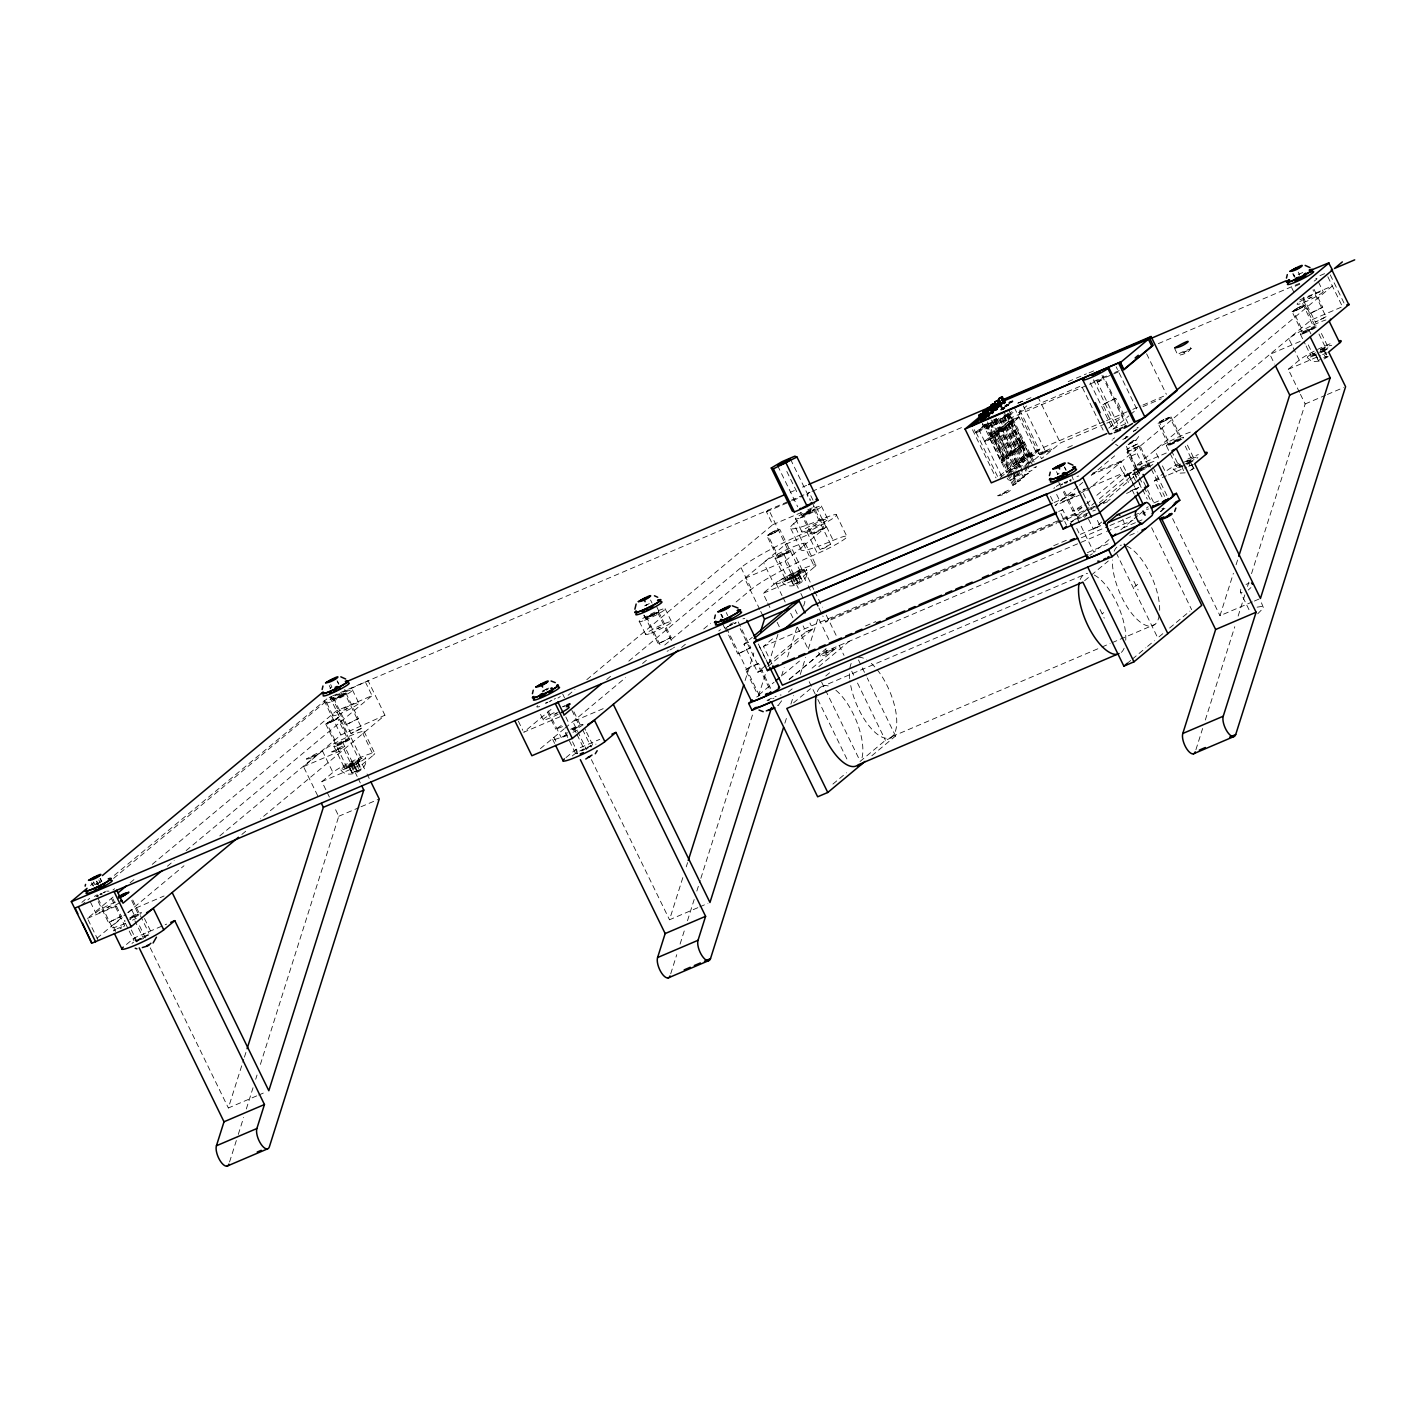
<?xml version="1.0" encoding="UTF-8"?>
<svg xmlns="http://www.w3.org/2000/svg" width="1426" height="1426" viewBox="0 0 1426 1426"><rect width="100%" height="100%" fill="white"/><g stroke="black" fill="none" stroke-linecap="round" stroke-linejoin="round"><path stroke-width="0.75" stroke-dasharray="5 3.75" d="M781.644 700.79L777.598 706.298M256.68 1095.899L228.356 1107.984L243.757 1059.286M244.416 1057.165L246.431 1050.819M229.568 1161.994L237.607 1136.54M238.285 1134.419L243.632 1117.449M246.324 1108.965L253.026 1087.753M255.7 1079.268L257.036 1075.026M260.388 1064.42L338.782 816.26L334.094 806.635M697.831 907.685L669.507 919.77L682.894 877.418M686.245 866.848L687.582 862.605M745.103 680.523L753.801 653.001M670.719 973.78L676.744 954.689M680.095 944.083L684.783 929.235M687.475 920.75L694.159 899.539M696.851 891.054L700.202 880.448M700.861 878.327L753.124 712.893M758.489 695.924L765.869 672.591M768.543 664.106L777.919 634.41M781.537 675.96L784.211 667.493M787.562 656.905L796.92 627.262M803.604 606.086L804.941 601.861L799.273 590.239M784.87 723.196L786.885 716.832M790.895 704.105L793.587 695.621M800.289 674.427L805.637 657.457M808.328 648.973L817.704 619.276M1252.349 601.897L1219.996 615.711L1233.401 573.27M1236.075 564.785L1238.089 558.422M1195.915 749.702L1202.617 728.49M1205.309 720.005L1234.791 626.674M1238.142 616.068L1244.827 594.874M1247.518 586.389L1248.855 582.147M1251.529 573.662L1305.147 403.968L1300.441 394.342M1138.697 436.499L1135.72 440.545L1128.946 444.359M1240.798 589.205L1240.406 592.075L1249.639 611.023M108.964 891.143L106.611 891.161M329.959 721.075L326.768 723.392L337.267 744.942L338.408 744.746L348.033 739.737L337.499 718.027L336.5 719.043M337.267 744.942L347.997 739.559M674.48 647.119L673.446 647.974M984.243 427.604C992.674 421.615 983.53 432.007 982.567 424.146M996.56 418.852L994.724 419.993M1061.158 520.49L828.399 619.793L825.743 622.003L822.82 615.996M1019.34 464.448C1007.487 471.97 1020.428 458.869 1020.998 467.817M1015.882 470.758L1020.41 480.045L1019.394 480.883L1016.809 481.988L1012.282 472.701C1020.57 477.906 1005.865 485.214 1007.006 475.339M1061.425 484.983L1062.459 484.127M1073.297 479.706L1071.176 473.86M1137.645 443.949L1126.897 449.137L1137.609 443.771L1148.126 465.304L1143.581 468.334L1137.395 470.687L1126.897 449.137M1166.486 418.424L1169.89 417.372L1180.389 438.905L1177.199 441.24L1169.659 444.288L1159.463 422.221M1078.573 519.082L1064.259 490.9M1137.395 470.687L1148.126 465.304M1250.923 587.601L1248.213 590.061M90.462 885.51L93.884 882.658M81.888 902.355L85.293 899.503M114.294 875.35L327.534 698.366M81.139 905.457L89.66 898.344M113.545 878.434L328.461 699.346M338.746 697.011L340.333 695.692M346.964 732.394L330.155 697.92L368.122 680.772L384.931 715.228L260.601 818.827M97.948 939.912L87.432 918.38L113.028 897.043M130.087 882.837L135.203 878.576M152.261 864.352L336.465 710.843L372.061 695.656L365.751 682.733M108.002 907.471L109.588 906.17M345.056 709.934L346.625 708.615M167.377 866.224L174.204 860.538M186.146 850.591L372.061 695.656M312.08 756.921L313.649 755.602M96.986 938.237L125.987 914.066M127.698 912.658L183.99 865.742M219.8 835.903L340.903 734.978L384.931 715.228M115.649 931.445L112.797 925.563L122.244 917.684M128.554 912.426L131.709 909.806L164.061 895.991M317.677 795.708L303.506 766.635L322.419 750.878A24.117 2.692 -26 0 1 350.511 735.673A24.117 2.692 -26 0 1 362.864 733.624L373.362 755.156L362.329 764.354L321.884 781.608L329.388 797.009M132.226 917.595L133.812 916.276M341.848 742.91L343.434 741.591M337.516 749.773L339.085 748.454M241.867 834.442L246.983 830.182M126.451 944.475L134.329 937.916L166.682 924.101M321.884 781.608L332.918 772.411A24.117 2.692 -26 0 1 361.028 757.224A24.117 2.692 -26 0 1 373.362 755.156M352.365 764.443L353.933 763.124M355.823 771.555L357.391 770.236M586.835 679.632L772.767 524.697L766.457 511.774L768.828 509.813L788.845 551.88L778.418 556.728L767.919 535.178L771.092 532.861M651.486 615.818L653.055 614.499M551.024 709.488L523.734 732.233L564.179 714.979M568.083 695.264L574.91 689.578M555.338 714.123L556.906 712.804M657.778 628.741L659.365 627.422M606.692 679.542L611.79 675.3M628.795 661.129L741.003 567.619A56.559 6.31 -26 0 1 806.92 531.987A24.117 2.692 -26 0 0 835.03 516.782A24.117 2.692 -26 0 0 822.677 518.85A56.559 6.31 -26 0 1 793.729 523.681L814.513 566.942L803.48 576.14L763.035 593.394L766.796 601.095M793.729 523.681L813.212 507.442L805.12 510.9M807.704 513.146L809.291 511.827M540.383 748.632L564.233 728.775M564.981 728.151L625.551 677.671M642.573 663.482L647.689 659.222M664.712 645.033L785.637 544.269L826.082 527.014L813.943 502.13M814.014 526.069L815.583 524.75M573.377 729.381L574.945 728.062M782.999 554.696L784.567 553.377M681.539 647.475L686.655 643.197M703.731 628.973L710.54 623.287M736.137 601.968L751.502 589.17A56.559 6.31 -26 0 1 817.419 553.52A24.117 2.692 -26 0 0 845.529 538.333A24.117 2.692 -26 0 0 833.176 540.383A56.559 6.31 -26 0 1 804.228 545.213L826.082 527.014M759.773 609.437L744.657 578.421L785.102 561.167L804.014 545.409A24.117 2.692 -26 0 0 791.662 547.459A24.117 2.692 -26 0 0 763.57 562.664L774.068 584.197L763.035 593.394M566.015 757.58L575.48 749.702L599.74 739.345M793.498 576.229L795.084 574.91M985.687 424.075L974.332 433.522L1123.385 369.762M1014.439 407.8L1018.895 416.927L994.867 436.944L984.6 441.329L979.252 430.385L988.86 422.381M796.974 583.341L798.542 582.022M997.54 419.315L989.537 426L979.252 430.385M1013.048 412.381L1009.858 415.037L996.097 420.902L988.289 427.408L1009.929 471.792M1104.811 424.021L1060.409 442.969L1041.497 458.726L1018.895 412.435L1026.791 405.857M984.6 441.329L1008.61 421.312L1018.895 416.927M1001.587 476.141L984.778 441.686L1008.788 421.668L1019.073 417.283L1035.882 451.739L1011.854 471.756L987.505 421.918M989.947 438.887L993.869 436.766L989.947 438.887L1000.446 460.42L1004.385 458.299L1000.446 460.42M993.94 435.554L997.879 433.433L993.94 435.554L1004.457 457.086L1008.378 454.965L1004.457 457.086M997.95 432.221L1001.89 430.082L997.95 432.221L1008.449 453.753L1012.389 451.632L1008.449 453.753M1001.943 428.887L1005.883 426.748L1001.943 428.887L1012.46 450.42L1016.399 448.299L1012.46 450.42M1005.954 425.536L1009.893 423.415L1005.954 425.536L1016.453 447.087L1020.392 444.965L1016.453 447.087M762.714 670.06L757.598 672.234L743.962 644.249L752.304 637.297M1019.073 417.283L995.045 437.301L984.778 441.686M771.983 663.856L763.463 646.406L775.263 636.566M1098.644 381.829L1100.23 380.51M765.958 665.282L757.598 672.234L761.181 670.63M767.616 663.892L806.029 631.878L812.838 628.973L809.915 622.984M767.758 666.548L812.838 628.973L806.029 631.878L803.105 625.889M999.804 475.785L1023.618 455.946L1104.508 421.436M828.399 619.793L825.743 622.003L1056.47 523.556M1006.382 472.149L1025.597 456.124L1035.882 451.739M1000.41 477.514L1027.112 455.25L1039.251 450.081L1019.483 409.565M1039.251 450.081L1031.426 456.587L1045.187 450.723L1022.585 404.414M1045.187 450.723L1032.442 461.347L1009.858 415.037M1045.08 452.399L1046.648 451.079M758.81 694.943L774.068 682.234M782.535 675.175L799.487 661.058M1007.38 474.181L1012.799 485.321L1016.399 483.378L987.095 423.308M1016.809 481.988L1020.41 480.045M1017.184 471.222L1020.802 478.655L1024.403 476.712L1020.784 469.279M997.434 419.173L1024.813 475.321L1028.413 473.361L1001.034 417.23M1003.548 493.663L1005.116 492.362M1012.799 485.321L1016.399 483.378M1020.802 478.655L1024.403 476.712M1024.813 475.321L1028.413 473.361M1035.401 467.532L1036.417 466.694L1033.832 467.799M789.291 679.239L819.79 653.821L1104.49 532.361M789.113 679.56L826.189 648.67M1184.043 352.525L1185.63 351.206M826.403 653.251L827.989 651.932M812.089 668.134L839.201 645.532L844.014 655.407M788.328 692.056L793.409 687.813M818.809 666.637L849.308 641.219M1108.786 428.103L1122.975 416.267L1103.207 375.751M1106.487 376.018L1090.23 382.952L1112.833 429.262L1128.857 415.911M1130.444 414.574L1136.861 409.226L1116.148 366.785M793.569 702.822L810.521 688.705M825.761 675.995L830.841 671.753M1066.042 483.129L1067.611 481.81M1077.771 486.587L1055.008 505.57L1079.268 495.214M1079.446 485.196L1082.797 482.398M1091.193 475.411L1114.669 455.839M1128.091 444.662L1131.442 441.864L1141.959 463.397L1098.359 499.724M1072.334 496.052L1073.921 494.733M1309.389 298.515L1310.957 297.196M1071.3 522.183L1073.065 520.9L1069.019 522.611L1062.726 509.706L1060.071 511.916L1066.363 524.821M1118.394 463.307L1121.032 461.097L1127.342 474.02L1124.668 476.231L1118.394 463.307L1091.835 474.644M1086.737 490.633L1332.347 285.966L1297.999 300.619M1062.637 518.761L1074.937 513.52L1085.043 505.089M1086.737 503.681L1090.106 500.882M1096.844 495.268L1123.795 472.808L1128.519 482.487M1071.532 522.076L1096.683 501.132M1090.997 509.742L1097.681 504.18M1099.339 502.79L1134.401 473.557L1141.21 470.669A15.668 1.747 -26 0 0 1154.115 463.682M1141.976 468.655L1143.545 467.336M1174.24 442.256L1175.808 440.937M1308.212 330.618L1309.781 329.299M1096.131 508.226L1141.21 470.669M1130.568 490.865L1138.732 487.389L1123.831 494.822M1075.614 519.296A15.668 1.747 -26 0 1 1082.298 515.695L1085.988 513.913L1093.35 528.993L1101.692 522.041M1161.994 496.818L1154.276 480.954L1163.723 473.075M1299.514 392.417L1288.248 369.316L1299.264 360.118A24.117 2.692 -26 0 1 1332.347 342.917M1109 539.652L1093.849 552.29L1074.937 513.52M1120.8 529.83L1137.645 515.784M1139.338 514.376L1142.707 511.577M832.909 784.086L846.456 772.785M860.021 761.484L885.421 740.308L895.546 735.994L867.258 677.992M1162.137 510.009L1163.723 508.69M871.821 755.762L895.546 735.994M1084.58 580.739L1089.66 576.496M1091.353 575.088L1108.305 560.971M1102.155 613.875L1103.742 612.556M1134.472 586.942L1137.627 584.321M1127.253 663.322L1130.64 660.505M1132.333 659.079L1145.88 647.796M1147.573 646.388L1154.365 640.737M1162.832 633.679L1157.752 637.903L1116.772 553.912M1169.605 628.028L1189.944 611.077M96.023 896.669L98.144 895.243M98.127 895.564L97.128 896.58L98.269 896.401M114.24 930.518L115.916 929.413M123.67 926.704L124.668 925.67L110.658 896.954M137.449 941.071L142.529 938.058M647.903 616.816L646.905 617.85L660.915 646.566M656.637 613.501L657.636 612.467L652.858 614.143M1302.865 306.75L1303.845 305.734L1302.722 305.913M1138.732 487.389L1136.094 489.599L1128.732 474.501L1131.388 472.291A15.668 1.747 -26 0 1 1146.13 464.484A15.668 1.747 -26 0 1 1156.718 460.99M1180.282 465.126L1179.088 466.355L1181.673 465.714M1257.714 613.822L1263.472 607.904L1260.531 600.506M342.935 695.318L344.932 693.856L343.773 693.856M335.52 719.667L338.568 717.474L331.153 720.29M776.671 531.452L778.649 529.812L776.493 530.347M805.102 513.538L803.123 515.178L819.932 549.634L824.709 547.976L830.663 544.269L813.854 509.795L811.715 510.348M811.893 511.435L813.854 509.795M648.883 616.21L645.408 618.599L656.62 613.822M1011.907 411.651L1010.481 412.453M554.161 699.203L555.427 698.419M726.297 627.493L728.508 626.406M1010.838 471.525L1009.127 472.487M1017.736 475.375L1018.699 474.68L1017.647 474.858M1301.885 307.374L1304.933 305.182L1301.706 306.269M1159.267 422.043L1165.238 418.834M1061.229 484.59L1062.477 483.806M1167.912 419.012L1169.89 417.372M1070.213 481.418L1071.193 480.812M1315.432 352.757L1313.061 354.717L1315.645 354.076M1328.212 356.607L1323.952 359.013M1079.268 518.601L1081.461 517.299M1194.239 468.263L1189.979 470.651M329.941 688.223L331.884 687.065L330.422 684.052M348.996 766.849L358.336 762.874L361.277 768.899L357.373 771.216L351.937 772.892L348.996 766.849L352.703 773.195M349.762 767.17L358.336 762.874M351.937 772.892L361.277 768.899M644.623 605.872L646.566 604.713M542.165 691.254L544.126 690.095M793.462 584.838L790.147 578.635L794.068 576.336L799.487 574.66L802.428 580.685L793.088 584.678L802.428 580.685M790.147 578.635L799.487 574.66M1057.219 474.341L1059.179 473.182M1130.426 443.45L1133.563 440.83M1320.779 352.882L1324.701 350.582L1326.162 353.595M1320.244 359.441L1318.301 360.6L1316.109 354.878M1186.806 464.537L1190.728 462.22L1193.669 468.245L1191.708 469.404L1188.767 463.379M341.723 695.995L346.447 693.143L344.736 689.471M334.308 720.344L336.197 719.453M806.314 512.861L801.626 515.927L807.9 513.52M647.921 616.495L650.096 615.533M129.623 917.987L138.375 914.244L129.802 919.075M672.466 648.58L669.899 649.971M727.563 626.709L732.661 624.053M1296.305 308.782L1293.115 311.1L1303.631 332.65L1314.041 327.802L1301.528 301.046M1300.672 308.052L1302.562 307.16M1015.062 476.052L1013.529 477.175L1016.488 476.052M342.329 695.888L332.668 699.792L329.317 692.911M332.953 721.057L334.754 720.273M805.708 512.95L815.369 509.046L809.308 512.825M772.464 532.148L766.849 535.713L787.865 578.796L793.587 576.799L800.735 572.343L779.719 529.26L773.872 531.47M811.287 512.023L805.975 514.59M774.104 532.843L779.719 529.26M775.904 532.058L770.913 534.465M99.695 894.369L101.442 893.46M100.319 894.262L101.674 893.549M649.472 615.622L651.45 614.82M542.611 691.949L544.429 691.075M1297.66 308.069L1292.045 311.634L1304.469 337.106M1299.318 308.765L1301.1 307.98M550.65 700.879L552.005 700.166M117.128 928.718L124.668 925.67M120.123 928.7L121.477 928.005M1007.683 472.505L1010.767 471.133M729.72 625.729L732.501 624.338M561.238 725.531L555.784 729.185L563.199 726.369M1163.687 419.707L1158.072 423.29L1170.496 448.744M571.986 729.078L579.526 726.03L572.2 730.362M1165.345 420.403L1170.96 416.838L1165.113 419.03M1167.128 419.618L1163.812 421.294M1064.028 482.933L1067.593 481.15M1064.652 482.844L1066.006 482.131M1320.476 351.901L1325.966 348.479L1317.339 330.636M582.058 750.7L585.391 749.024M1081.835 507.442L1072.78 511.114L1062.513 490.045M1186.521 463.557L1191.993 460.135L1185.273 446.195M1084.455 517.281L1085.81 516.568M1246.003 584.446L1249.158 583.109M1257.09 607.173L1263.311 606.175M329.174 697.51L330.868 696.69M338.782 697.67L340.6 696.797M333.114 721.128L329.762 722.679M1006.399 415.233C999.501 418.816 1011.408 413.861 1006.934 414.984M807.437 512.059L811.02 510.383M772.304 532.076L775.655 530.525M651.219 614.731L659.133 611.718L646.905 617.85M97.021 884.405L98.84 883.532M1297.5 307.998L1300.851 306.447M1299.478 308.836L1296.127 310.387M549.063 701.859L550.882 700.968M562.682 706.761L564.375 705.941M562.842 706.833L565.623 705.531M1125.488 437.265L1127.182 436.445L1125.435 437.336M567.227 733.962L561.274 737.688L567.459 735.335M1082.815 516.586L1086.844 514.786M1161.887 508.904L1163.687 508.03M767.83 700.736L769.63 699.863M994.635 419.44L996.097 418.852M331.545 721.734L325.698 723.927L337.499 718.027M772.696 533.52L766.849 535.713M1299.086 307.392L1302.348 305.841M1297.892 309.442L1294.63 310.993M546.176 690.166L547.94 689.382M103.26 892.587L105.025 891.803M103.082 892.872L105.702 891.749M1320.209 350.261L1325.93 348.265M1162.154 422.025L1163.919 421.08M667.101 651.272L668.491 650.648M743.962 644.249L750.753 641.344M1081.585 505.909L1072.78 511.114M1186.236 461.899L1191.958 459.903M1085.988 513.913L1089.571 512.326M144.24 937.238L145.88 936.508M1093.35 528.993L1100.141 526.087L1096.469 518.547M1160.568 511.31L1162.226 510.579L1160.408 511.453M1298.177 274.487L1302.847 272.491M790.218 492.362L794.318 490.597M802.517 487.104L806.617 485.357M1017.665 403.184L1023.725 400.599M1068.217 381.615L1074.295 379.013M1076.309 378.157L1086.416 373.844M1018.271 403.077L1024.349 400.492M1026.363 399.636L1032.424 397.034M1089.054 372.881L1095.132 370.297M332.525 695.959L809.968 492.255M812.018 491.382L961.605 427.55M1158.322 343.63L1300.12 283.132M766.457 511.774L790.735 501.417M792.749 500.562L802.856 496.248M1299.781 284.237L1291.689 287.695L1294.398 293.239M1319.977 275.628L1326.037 273.043M337.516 697.225L341.563 695.496M1018.895 412.435L1081.478 385.733L1103.118 430.099M1114.597 372.56L1120.693 369.958M1097.414 382.043L1101.46 380.314M772.767 524.697L803.105 511.756M343.826 710.148L347.873 708.419M1308.159 298.711L1312.205 296.982M806.474 513.36L810.521 511.631M1182.814 352.721L1186.86 350.992M812.767 526.283L816.813 524.554M1341.171 307.25L1310.868 320.19L1135.88 465.981L1168.25 452.185M340.618 743.106L344.664 741.377M781.769 554.892L785.815 553.163M1306.965 330.814L1311.011 329.085M310.832 757.135L314.879 755.406M1106.54 420.563L1130.818 410.207M1132.832 409.351L1140.925 405.893M1142.939 405.037L1165.185 395.537M336.269 749.987L340.315 748.258M650.256 616.032L654.284 614.303M1142.957 406.624L1161.227 398.834M1106.826 423.166L1122.975 416.267M303.506 766.635L343.951 749.381L357.177 776.51M1300.191 341.402L1269.853 354.343L1274.577 364.04M1043.85 452.595L1047.896 450.866M1030.481 462.184L1018.681 467.211L996.097 420.902M1067.735 447.532L1073.778 444.948M1112.833 429.262L1118.911 426.659M1120.943 425.804L1127.039 423.201M656.548 628.955L660.595 627.226M351.117 764.657L355.163 762.928M792.268 576.443L796.314 574.714M1319.264 352.258L1324.701 350.582M1122.815 439.422L1125.916 438.085M1288.248 369.316L1320.601 355.52M1322.615 354.646L1328.693 352.062M1002.3 493.877L1006.346 492.148M545.677 689.435L548.796 688.098M1323.756 357.623L1326.875 356.286M354.593 771.751L358.639 770.022M795.744 583.537L799.79 581.808M1129.659 443.13L1131.674 442.274M100.48 894.762L102.494 893.906M1064.812 483.325L1066.826 482.469M1131.068 456.035L1137.11 453.45M1092.459 473.307L1121.032 461.097M1172.992 442.452L1177.038 440.741M554.108 714.319L558.154 712.59M1054.117 502.522L1080.765 491.168M1082.815 490.277L1088.965 487.656M1091.015 486.783L1123.795 472.808M106.772 907.685L110.818 905.956M1071.104 496.266L1075.151 494.537M1127.342 474.02L1131.388 472.291L1136.896 483.61M1140.729 468.851L1144.775 467.122M87.432 918.38L117.092 905.724M338.782 816.26L359.013 807.633M361.028 806.76L379.245 799.006M1305.147 403.968L1325.36 395.341M1327.392 394.467L1343.559 387.569M1058.645 511.453L1062.726 509.706M603.198 708.651L572.86 721.592L586.514 749.613M1185.291 463.896L1190.728 462.22M763.463 646.406L1060.588 519.634M1063.19 519.617L1087.699 509.153M1089.731 508.28L1097.913 504.804M1099.945 503.931L1110.159 499.581M130.996 917.791L135.042 916.08M572.147 729.577L576.193 727.848M1099.375 504.644L1101.389 503.788M1154.276 480.954L1166.397 475.785M1168.429 474.911L1186.628 467.158M1188.66 466.284L1194.721 463.7M1058.502 522.7L1085.043 511.364M1087.093 510.49L1109.553 500.918M865.511 625.978L875.742 621.629M1053.707 545.695L1068.021 539.581M1080.302 534.358L1100.747 525.624M1153.937 502.932L1160.069 500.312M1081.229 537.798L1107.877 526.426M1109.927 525.552L1140.657 512.451M141.495 939.342L143.527 938.468L134.917 920.857M1106.523 531.488L1133.064 520.169M825.173 653.447L829.219 651.718M1162.939 509.349L1164.953 508.476M1135.435 522.682L1123.617 527.727A7.237 2.977 66.9 0 0 1122.815 519.296M1137.413 521.845L1143.331 519.314M1087.361 552.682L1109.82 543.092M1129.731 535.374L1137.823 531.916M820.324 687.279L1083.243 575.106M892.034 736.582L1099.927 647.885M1101.959 647.012L1110.123 643.536M1112.155 642.663L1154.953 624.41M1254.381 601.041L1260.441 598.457M258.694 1095.043L264.773 1092.459M699.845 906.829L707.938 903.371M1124.668 476.231L1128.732 474.501A15.668 1.765 -26.2 0 0 1134.312 473.628M343.648 693.606L332.668 699.792M337.57 697.991L334.183 699.043L346.411 692.911M1162.547 421.704L1158.072 423.29M1132.03 441.169L1136.13 440.117M1069.34 480.366L1070.944 479.724M734.426 623.269L736.012 622.627M733.873 623.732L736.137 622.859M547.851 702.18L545.588 703.036M545.712 703.285L547.299 702.644M587.031 748.293L588.528 747.687M1092.797 511.007L1095.453 510.08M1295.271 310.565L1292.045 311.634M805.28 514.643L803.123 515.178M770.076 534.643L767.919 535.178M1319.103 361.17L1312.045 361.598L1307.268 357.623M1161.299 422.203L1159.16 422.756M328.925 722.857L326.768 723.392M1070.035 480.33L1071.069 479.974M1185.149 472.826L1178.072 473.254L1173.295 469.261A13.743 1.533 -26 0 1 1180.55 463.967M772.732 698.615L773.962 698.187M1294.255 310.921L1293.115 311.1M777.42 705.3L778.81 705.282M1322.704 307.125L1309.834 313.577L1322.74 307.339L1313.364 287.981M1326.055 316.697L1315.325 322.08L1326.073 316.875L1312.972 289.906M1314.362 327.267L1303.631 332.65M1191.708 348.425C1158.964 359.655 1196.075 355.466 1190.033 344.967M1127.966 423.219L1115.827 398.335L1114.472 398.567L1102.904 404.574L1114.152 427.764M1102.94 404.788L1115.827 398.335M1180.389 438.905L1169.659 444.288M1150.39 467.211L1139.944 445.803L1128.269 451.026L1127.075 452.256L1138.465 475.607M1127.075 452.256L1139.944 445.803M1031.319 454.359C1017.112 462.291 1036.114 448.477 1033.85 459.529M1014.688 478.013L1009.519 480.509M824.175 528.226L811.305 534.679L824.21 528.44L813.515 506.355M830.663 544.269L819.932 549.634M789.148 551.345L778.418 556.728M800.735 572.343L787.865 578.796M671.111 637.351L658.224 643.803L671.147 637.565L658.028 610.542M750.736 647.547L737.866 654.017L750.771 647.778L737.652 620.756M834.067 649.151C801.305 660.381 838.435 656.192 832.374 645.693M770.646 688.384L758.507 663.5L751.074 666.316L745.638 669.953L757.776 694.836M745.638 669.953L758.507 663.5M358.372 718.544L345.502 724.996L358.407 718.757L344.361 689.827M361.723 728.133L350.992 733.517L361.741 728.312L344.914 693.66M359.584 760.557L346.714 767.01L359.619 760.771L338.568 717.474M121.335 916.08L108.447 922.551L121.37 916.312L112.921 898.861M1242.153 592.646L1240.406 592.075M1327.25 356.447L1325.681 357.766L1322.74 351.741M1193.669 468.245L1189.961 461.899M1181.762 466.373L1183.58 470.723M1117.895 445.803L1115.631 444.306M782.072 581.701C788.935 592.182 810.984 581.345 806.528 569.437M340.921 769.915C347.784 780.396 369.833 769.559 365.377 757.652M1330.28 274.897L1345.217 305.521M1327.838 276.733L1342.846 307.499M1318.551 282.17L1323.043 291.403M1298.23 272.099L1299.692 275.129M1293.56 274.095L1295.022 277.107M1293.168 273.935L1294.648 276.965M1292.794 273.774L1294.273 276.804M1321.403 333.488L1328.087 347.195M1303.186 297.196L1315.325 322.08M1303.293 300.173L1309.834 313.577M1304.933 305.182L1316.376 328.693M1324.308 350.422L1326.519 354.949M1323.934 350.261L1326.144 354.789M1308.997 329.959L1310.904 333.88M1315.735 354.717L1317.196 357.73M1315.36 354.557L1317.553 359.085M1308.284 344.932L1313.061 354.717M1300.405 334.254L1305.182 344.04M1306.145 346.001L1310.922 355.805M1299.264 360.118L1288.765 338.586A24.117 2.692 -26 0 1 1325.93 319.959M1174.614 348.407L1177.965 355.306M1146.611 353.791L1166.379 394.307M1187.43 445.126L1194.115 458.833M1170.96 416.838L1181.459 438.37M1190.353 462.06L1193.295 468.102M1171.459 450.705L1179.088 466.355M1166.432 445.892L1176.949 467.443M1158.625 458.067L1154.793 450.224A24.117 2.692 -26 0 1 1191.958 431.597M1162.44 465.892L1165.309 471.774A24.117 2.692 -26 0 1 1182.243 461.757M1153.206 467.514L1167.217 496.23M1151.335 469.154L1164.614 496.391M1172.635 518.618L1219.996 615.711M1101.995 375.466L1125.346 423.344M1096.434 380.189L1118.804 426.071M1126.344 446.374L1139.766 473.967M1143.67 481.935L1146.575 487.924M1147.556 489.92L1153.384 501.881M1093.421 379.779L1116.754 427.64M1139.41 477.55L1143.206 485.339M1144.151 487.282L1150.8 500.9M1134.169 472.291L1136.968 478.031M1137.912 479.956L1141.638 487.603M1142.582 489.528L1147.253 499.1M1134.401 473.557L1138.091 481.097M1139 482.986L1141.763 488.637M1128.822 474.983L1131.62 480.722M1132.547 482.648L1136.29 490.294M1151.638 527.673L1191.637 609.668M1132.297 490.241L1134.187 494.127M1133.937 581.327L1138.144 589.936M1037.807 396.66L1060.409 442.969M1083.314 493.485L1089.999 507.193M1064.705 467.175L1066.185 470.188M1064.331 467.015L1065.792 470.045M1056.506 471.65L1057.985 474.662M1058.787 482.398L1061.586 488.138M1076.755 528.44L1079.5 534.09M1056.648 494.465L1060.249 501.845M1008.842 410.278L1035.508 464.84M1050.499 496.337L1054.099 503.717M1008.984 413.362L1032.691 461.971M1007.968 413.023L1011.747 420.777M1007.416 413.629L1032.923 465.945M1007.344 414.734L1027.112 455.25M1006.399 414.467L1030.107 463.076M1006.328 415.019L1026.078 455.536M1004.171 412.185L1030.606 466.32M1100.052 609.562L1104.259 618.171M1008.788 424.342L1019.287 445.875M1004.029 414.734L1029.59 467.158M1004.154 416.053L1023.618 455.946M1003.957 416.356L1007.736 424.11M1003.405 416.962L1028.912 469.279M1002.389 417.818L1027.005 468.263M1004.777 427.675L1015.294 449.208M1000.018 418.068L1022.87 464.929M1023.779 466.783L1027.397 474.216M999.965 419.69L1003.744 427.461M998.45 418.335L1021.301 465.197M996.061 418.602L1019.875 467.425M995.063 419.44L1017.968 466.409M1021.586 473.842L1023.405 477.55M994.403 419.868L999.733 430.795M993.476 419.707L1017.291 468.53M1018.2 470.384L1021.818 477.817M992.478 420.545L1016.275 469.368M991.106 419.975L1014.973 468.904M996.774 434.342L1007.291 455.892M991.052 422.773L1013.957 469.742M1014.866 471.596L1019.394 480.883M990.268 422.916L995.74 434.128M989.466 423.041L1012.389 470.01M1013.28 471.863L1017.808 481.15M992.781 437.675L1003.28 459.225M1015.383 484.216L986.097 424.146L975.74 432.755L973.227 427.586M985.491 424.681L991.73 437.461M984.51 424.413L1007.469 471.489M1008.378 473.343L1013.815 484.483M982.55 423.29L1006.471 472.327M976.15 432.595L997.79 476.961M972.496 429.761L995.99 477.906M836.26 514.661L846.759 536.194M821.376 506.034L827.668 518.957M822.677 518.85L833.176 540.383M812.998 500.205L809.273 492.558L806.902 494.519L809.611 500.063M812 502.148L815.369 509.046M790.557 459.297L810.61 500.419M786.813 471.436L798.275 494.929M777.687 465.749L797.74 506.872M800.628 512.807L811.305 534.679M806.92 531.987L817.419 553.52M795.619 518.939L801.929 531.862M805.244 543.27L815.743 564.821M858.47 659.988L866.277 675.995M790.842 528.672L801.341 550.204M804.157 569.758L813.765 589.455M814.727 591.433L822.41 607.191M826.242 615.069L836.812 636.727M792.375 549.723L802.874 571.273M851.714 671.2L853.639 675.158M857.507 683.054L885.421 740.308M803.48 576.14L807.241 583.84M808.185 585.765L811.002 591.54M818.916 607.993L821.839 614M799.113 574.5L802.054 580.525M798.738 574.339L801.679 580.364M818.952 619.258L829.344 640.577M797.526 575.819L800.467 581.844M795.583 576.96L798.524 583.002M783.783 554.037L797.758 582.681M794.068 576.336L797.009 582.361M785.102 561.167L798.328 588.296M792.107 577.494L795.048 583.519M825.511 649.133L827.187 652.591M790.913 578.956L793.854 584.981M775.209 558.332L785.708 579.865M818.649 652.573L820.324 656.031M795.298 609.882L797.241 613.875M776.261 583.751L782.018 595.569M782.981 597.53L785.869 603.448M790.664 613.287L793.551 619.205M797.401 627.083L807.972 648.741M821.661 682.234L824.585 688.241M825.565 690.237L859.7 760.236M809.166 681.681L816.866 697.474M817.829 699.453L847.686 760.646M767.723 603.02L770.539 608.795M777.117 622.271L779.933 628.046M741.003 567.619L751.502 589.17M760.718 611.362L762.607 615.248M758.329 643.982L769.862 667.6M759.363 646.388L769.113 666.388M740.147 628.581L769.915 689.631M726.244 612.538L727.723 615.569M721.574 614.535L723.053 617.547M721.2 614.374L722.679 617.387M720.825 614.214L722.287 617.244M726.529 628.064L759.185 695.015M724.782 627.208L737.866 654.017M722.519 623.643L725.032 628.813M665.14 608.706L671.45 621.629M656.62 606.549L659.133 611.718M657.636 612.467L671.646 641.183M650.541 600.025L652.003 603.038M644.231 615.087L658.224 643.803M643.732 615.159L645.408 618.599M639.401 621.611L645.693 634.534M570.667 729.31A9.643 1.069 -26 0 1 582.753 724.426L585.605 730.29M586.567 732.251L593.252 745.958M573.912 711.788L581.558 727.456M582.503 729.417L591.113 747.028M571.897 710.362L579.526 726.03M562.7 694.088L564.5 697.777M591.398 759.63L669.507 919.77M574.161 728.722L576.068 732.643M577.031 734.586L584.678 750.254M565.855 716.975L568.689 722.946M572.503 741.734L577.28 751.52M575.48 749.702L577.423 753.694M565.587 733.017L576.086 754.568M548.19 710.879L561.274 737.688M547.37 711.948L555.784 729.185M555.855 741.27L553.948 737.349A24.117 2.692 -26 0 0 566.282 735.281M540.543 714.373L543.253 719.916A14.474 1.604 -26 0 0 558.101 714.283M552.718 739.47L554.625 743.392M518.333 721.146L522.825 730.379M352.418 689.899L358.71 702.822M364.093 731.485L374.592 753.035M337.427 681.075L338.889 684.088M337.053 680.915L338.515 683.927M329.228 685.532L330.689 688.544M333.452 697.867L350.992 733.517M331.492 696.28L345.502 724.996M351.224 737.937L361.723 759.488M362.329 764.354L366.09 772.054M367.035 773.979L370.778 781.68M357.962 762.714L360.903 768.739M357.587 762.553L360.528 768.578M326.661 702.804L332.971 715.727M356.393 764.033L359.334 770.058M324.094 700.505L340.903 734.978M354.432 765.174L357.373 771.216M342.632 742.251L356.607 770.896M352.917 764.55L355.858 770.575M358.122 778.453L360.956 784.264M350.956 765.709L353.898 771.733M349.37 767.01L352.311 773.052M325.698 723.927L346.714 767.01M334.058 746.547L344.557 768.097M322.419 750.878L332.918 772.411M144.472 918.504L152.101 934.173M132.761 900.002L139.445 913.71M140.408 915.67L148.999 933.281M131.691 900.537L138.375 914.244M131.709 909.806L135.613 917.809M139.516 925.813L145.381 937.827M150.247 947.844L228.356 1107.984M131.352 929.948L137.092 941.695M134.329 937.916L136.272 941.909M125.381 923.192L128.251 929.075M129.213 931.035L133.991 940.821M100.373 878.612L101.852 881.625M99.998 878.452L101.46 881.464L94.847 884.619L93.367 881.607M98.804 879.931L100.266 882.944M96.843 881.072L98.323 884.084M96.344 881.304L98.091 884.851M92.173 883.068L93.653 886.081M91.424 882.747L92.886 885.76M98.073 898.505L113.937 931.053M98.18 901.482L108.447 922.551M90.515 902.195L95.916 913.282M1128.073 436.802A13.743 1.533 -26 0 1 1124.847 438.37M1133.51 431.133A13.743 1.533 -26 0 1 1135.845 430.331M1137.271 428.691A14.474 1.604 -26 0 1 1133.296 431.365M1112.262 440.331A14.474 1.604 -26 0 1 1112.191 439.885M1113.011 439.048A14.474 1.604 -26 0 1 1114.651 437.853M1137.075 427.426A14.474 1.604 -26 0 1 1138.091 427.853M767.01 700.398A13.743 1.533 -26 0 1 776.207 696.298M780.2 695.05A13.743 1.533 -26 0 1 781.109 695.05M131.994 943.388A13.743 1.533 -26 0 1 133.545 942.247M135.791 940.857A13.743 1.533 -26 0 1 150.835 933.584M572.379 755.976A13.743 1.533 -26 0 1 576.924 752.643M579.687 751.092A13.743 1.533 -26 0 1 595.997 744.14M1327.232 349.103A13.743 1.533 -26 0 1 1321.367 352.275M1315.004 355.234A13.743 1.533 -26 0 1 1307.125 357.463A13.743 1.533 -26 0 1 1314.522 352.329M1320.85 349.156A13.743 1.533 -26 0 1 1331.724 345.359M1197.822 457.425A13.743 1.533 -26 0 1 1197.056 458.227M1193.259 460.741A13.743 1.533 -26 0 1 1187.395 463.913M1184.168 465.482A13.743 1.533 -26 0 1 1173.295 469.261M1183.651 462.363A13.743 1.533 -26 0 1 1197.751 456.997M543.431 690.665A14.474 1.604 -26 0 1 546.835 689.025M649.276 603.644A14.474 1.604 -26 0 0 645.889 605.284A13.743 1.533 -26 0 1 649.204 603.768M96.202 884.067A13.743 1.533 -26 0 1 99.446 882.516M1299.674 301.831A14.474 1.604 -26 0 1 1321.599 291.51A14.474 1.604 -26 0 1 1311.029 299.228A14.474 1.604 -26 0 1 1298.034 303.025M1085.257 490.223A14.474 1.604 -26 0 1 1081.282 492.879M1075.097 496.212A14.474 1.604 -26 0 1 1060.106 501.685A14.474 1.604 -26 0 1 1074.562 492.933M1083.297 489.385A14.474 1.604 -26 0 1 1085.061 488.94M1053.885 488.494A14.474 1.604 -26 0 1 1054.687 487.656M1056.327 486.444A14.474 1.604 -26 0 1 1061.586 483.343M1076.986 476.462A14.474 1.604 -26 0 1 1078.751 476.017M1315.806 278.48A14.474 1.604 -26 0 1 1312.027 282.419M1183.651 437.586A9.643 1.069 -26 0 1 1183.117 438.139M1182.029 438.941A9.643 1.069 -26 0 1 1168.25 445.607A9.643 1.069 -26 0 1 1171.53 442.185A9.643 1.069 -26 0 1 1183.598 437.301M1187.911 459.029A24.117 2.692 -26 0 1 1198.375 454.555M1186.485 461.489A9.643 1.069 -26 0 1 1193.615 459.689M1192.528 460.491A9.643 1.069 -26 0 1 1186.842 463.682M1182.368 465.767A9.643 1.069 -26 0 1 1180.104 464.805M1320.44 349.851A9.643 1.069 -26 0 1 1328.176 347.302A9.643 1.069 -26 0 1 1320.815 352.044M1316.341 354.129A9.643 1.069 -26 0 1 1314.077 353.167M756.689 697.011A15.668 1.747 -26 0 1 759.844 695.246M718.757 630.969A15.668 1.747 -26 0 1 720.522 629.686M729.755 624.481A15.668 1.747 -26 0 1 733.445 622.699M742.91 618.866A15.668 1.747 -26 0 1 744.818 618.385M1089.874 555.356A15.668 1.747 -26 0 1 1092.423 553.769M1148.554 508.957A15.668 1.747 -26 0 1 1146.647 509.439M1146.415 508.066A15.668 1.747 -26 0 1 1148.197 506.765M119.303 902.836A14.474 1.604 -26 0 1 101.086 911.963A14.474 1.604 -26 0 1 98.305 910.804A14.474 1.604 -26 0 1 116.504 901.678M114.633 888.719A14.474 1.604 -26 0 1 112.993 889.913M94.348 896.419A14.474 1.604 -26 0 1 97.253 894.779M560.329 696.548A14.474 1.604 -26 0 1 557.976 698.027M539.652 706.53A14.474 1.604 -26 0 1 537.691 705.71M543.253 719.916A14.474 1.604 -26 0 1 554.161 712.644M871.304 663.357A43.404 17.825 66.9 0 1 896.597 717.795A43.404 17.825 66.9 0 1 876.758 733.82A43.404 17.825 66.9 0 1 849.932 680.648M849.718 678.758A43.404 17.825 66.9 0 1 849.522 672.127M849.878 668.277A43.404 17.825 66.9 0 1 851.179 663.411M858.523 657.297A43.404 17.825 66.9 0 1 866.758 659.846M1159.285 615.176A43.404 17.825 66.9 0 1 1133.224 615.248A43.404 17.825 66.9 0 1 1112.44 559.955M1114.116 551.238A43.404 17.825 66.9 0 1 1121.46 545.124M1126.754 546.14A43.404 17.825 66.9 0 1 1159.516 613.305M1080.231 579.473A43.404 17.825 66.9 0 1 1087.557 573.359M1094.312 575.07A43.404 17.825 66.9 0 1 1125.631 641.54M1124.098 648.26A43.404 17.825 66.9 0 1 1121.068 652.645M817.294 691.663A43.404 17.825 66.9 0 1 829.95 686.566M835.886 690.273A43.404 17.825 66.9 0 1 861.696 758.971M136.522 941.124A9.643 1.069 -26 0 1 148.661 935.046M136.308 918.308A24.117 2.692 -26 0 1 132.529 920.162M125.132 923.495A24.117 2.692 -26 0 1 112.797 925.563M141.103 913.478A9.643 1.069 -26 0 1 140.015 914.28M138.447 915.26A9.643 1.069 -26 0 1 129.855 919.556M125.06 921.232A9.643 1.069 -26 0 1 124.918 920.394M131.709 916.383A9.643 1.069 -26 0 1 141.602 912.64M576.585 753.712A9.643 1.069 -26 0 1 577.673 752.91M581.184 750.842A9.643 1.069 -26 0 1 583.359 749.702M585.623 748.614A9.643 1.069 -26 0 1 587.815 747.634M589.811 746.832A9.643 1.069 -26 0 1 591.451 746.261M577.459 730.094A24.117 2.692 -26 0 1 571.79 732.821M582.753 724.426A9.643 1.069 -26 0 1 573.216 730.362M567.388 732.714A9.643 1.069 -26 0 1 565.534 732.732M774.068 584.197A24.117 2.692 -26 0 1 802.178 569.01A24.117 2.692 -26 0 1 814.513 566.942M306.394 759.024C314.807 759.095 331.189 744.711 306.394 759.024M331.83 751.876C340.244 751.948 356.625 737.563 331.83 751.876M988.378 424.039L992.549 422.114L988.378 424.039M1010.321 470.027L1015.33 467.781L1010.321 470.027M1018.324 463.361L1023.315 461.026L1018.324 463.361M1022.317 460.01L1027.326 457.693L1022.317 460.01M997.861 495.767C1006.275 495.856 1022.656 481.471 997.861 495.767M1039.394 454.502C1047.807 454.573 1064.188 440.188 1039.394 454.502M1011.07 421.294L1009.965 422.203L1013.886 420.082L1011.07 421.294M1021.569 442.826L1020.463 443.753L1024.403 441.614L1021.569 442.826M1002.05 460.366L1001.034 461.204L1004.635 459.261L1002.05 460.366M1006.043 457.015L1005.045 457.871L1008.645 455.91L1006.043 457.015M1010.054 453.682L1009.038 454.52L1012.638 452.577L1010.054 453.682M1014.046 450.349L1013.048 451.186L1016.649 449.243L1014.046 450.349M1018.057 447.015L1017.041 447.853L1020.642 445.91L1018.057 447.015M1022.068 443.682L1021.052 444.52L1024.652 442.577L1022.068 443.682M1002.71 461.721L1001.694 462.559L1005.294 460.616L1002.71 461.721M1006.703 458.388L1005.704 459.225L1009.305 457.283L1006.703 458.388M1010.731 455.09L1009.733 455.928L1013.333 453.985L1010.731 455.09M1014.742 451.757L1013.726 452.595L1017.326 450.652L1014.742 451.757M1018.734 448.424L1017.736 449.261L1021.337 447.318L1018.734 448.424M1022.745 445.09L1021.729 445.928L1025.33 443.985L1022.745 445.09M1029.822 471.133L1028.823 471.97L1032.406 470.027L1029.822 471.133M788.667 579.419L781.858 582.325A15.668 1.747 -26 0 1 782.375 578.903A15.668 1.747 -26 0 1 803.908 569.705A15.668 1.747 -26 0 1 788.667 579.419M345.823 768.667A13.743 1.533 -26 0 0 365.448 758.062A13.743 1.533 -26 0 0 348.176 764.621A13.743 1.533 -26 0 0 345.823 768.667M786.974 580.453A13.743 1.533 -26 0 0 806.599 569.847A13.743 1.533 -26 0 0 789.327 576.407A13.743 1.533 -26 0 0 786.974 580.453M1303.845 333.381A9.643 1.069 -26 0 0 1317.624 325.948A9.643 1.069 -26 0 0 1305.503 330.547A9.643 1.069 -26 0 0 1303.845 333.381M1137.609 471.418A9.643 1.069 -26 0 0 1151.388 463.985A9.643 1.069 -26 0 0 1139.267 468.584A9.643 1.069 -26 0 0 1137.609 471.418M338.14 714.426A14.474 1.604 -26 0 0 358.799 703.268A14.474 1.604 -26 0 0 340.6 710.148A14.474 1.604 -26 0 0 338.14 714.426M331.83 701.503A14.474 1.604 -26 0 0 352.489 690.344A14.474 1.604 -26 0 0 334.308 697.225A14.474 1.604 -26 0 0 331.83 701.503M807.098 530.561A14.474 1.604 -26 0 0 827.74 519.385A14.474 1.604 -26 0 0 809.558 526.283A14.474 1.604 -26 0 0 807.098 530.561M800.788 517.638A14.474 1.604 -26 0 0 821.447 506.462A14.474 1.604 -26 0 0 803.266 513.36A14.474 1.604 -26 0 0 800.788 517.638M644.57 620.31A14.474 1.604 -26 0 0 665.211 609.134A14.474 1.604 -26 0 0 647.03 616.032A14.474 1.604 -26 0 0 644.57 620.31M650.862 633.233A14.474 1.604 -26 0 0 671.521 622.057A14.474 1.604 -26 0 0 653.34 628.955A14.474 1.604 -26 0 0 650.862 633.233M337.499 745.673A9.643 1.069 -26 0 0 351.277 738.24A9.643 1.069 -26 0 0 339.138 742.821A9.643 1.069 -26 0 0 337.499 745.673M347.997 767.224A9.643 1.069 -26 0 0 361.776 759.773A9.643 1.069 -26 0 0 349.655 764.372A9.643 1.069 -26 0 0 347.997 767.224M778.649 557.459A9.643 1.069 -26 0 0 792.41 550.026A9.643 1.069 -26 0 0 780.289 554.607A9.643 1.069 -26 0 0 778.649 557.459M789.148 579.009A9.643 1.069 -26 0 0 802.927 571.559A9.643 1.069 -26 0 0 790.806 576.157A9.643 1.069 -26 0 0 789.148 579.009"/><path stroke-width="1.5" d="M322.133 689.489L322.971 686.013M532.415 693.678L533.253 690.202M714.497 618.51L715.335 615.016M1049.411 475.607L1050.249 472.131M1286.466 278.07L1287.304 274.594M85.15 886.134L85.578 884.387M156.45 937.185L153.063 942.996M1175.862 508.066L1174.65 511.435M228.891 1164.115A12.05 4.955 66.9 0 1 220.602 1161.477A12.05 4.955 66.9 0 1 216.431 1145.773L224.007 1121.781L139.195 947.898M247.09 1048.698L323.346 807.33L321.456 803.462M370.778 781.68L379.245 799.006L269.354 1146.861A12.05 4.955 66.9 0 1 261.047 1144.222A12.05 4.955 66.9 0 1 256.876 1128.519L264.452 1104.526L174.774 920.643L170.728 922.372M361.901 786.189L363.79 790.075L268.819 1090.73L172.154 892.551M670.042 975.901A12.05 4.955 66.9 0 1 661.735 973.263A12.05 4.955 66.9 0 1 657.582 957.559L665.158 933.567L580.346 759.684M688.241 860.484L743.766 684.747M760.486 631.825L764.496 619.116L762.607 615.248M783.534 727.438L710.505 958.646A12.05 4.955 66.9 0 1 702.198 956.008A12.05 4.955 66.9 0 1 698.027 940.304L705.603 916.312L615.925 732.429L611.879 734.158M771.502 707.724L709.97 902.515L613.305 704.337M1195.255 751.823A12.05 4.955 66.9 0 1 1186.949 749.185A12.05 4.955 66.9 0 1 1182.796 733.481L1215.629 629.508L1161.174 517.834M1238.766 556.3L1289.71 395.038L1275.521 365.965M1339.37 340.743A24.117 2.692 -26 0 1 1339.727 342.864L1328.693 352.062L1345.591 386.713L1235.7 734.568A12.05 4.955 66.9 0 1 1227.394 731.93A12.05 4.955 66.9 0 1 1223.241 716.226L1256.092 612.235L1176.343 448.727L1172.297 450.456M1310.298 337.089L1330.155 377.783L1260.441 598.457L1194.721 463.7L1205.754 454.502A24.117 2.692 -26 0 0 1205.398 452.399M597.173 750.718L595.284 753.748M636.139 604.036L634.891 609.205M551.47 688.901L552.272 688.045L550.828 688.295M811.608 502.594L810.378 503.61M770.093 668.384L767.438 670.594L753.784 642.609L756.44 640.399L1056.595 512.326M766.279 710.879L774.96 707.849M77.86 913.781L75.061 908.041L1079.642 480.116L1332.508 270.031L1328.64 262.919L1310.708 270.298M1046.345 494.608L1063.154 529.064L1099.072 513.039L1349.281 304.273L1346.714 304.932M93.831 878.398L95.399 877.079M330.868 680.862L332.454 679.542M87.057 888.345L71.3 901.571L91.977 943.139L131.174 926.686L238.463 837.276M102.405 875.564L322.722 692.287M118.144 892.783L126.664 885.671M162.261 870.484L123.028 903.193L116.736 890.27L114.365 892.23L131.174 926.686M123.296 947.096A24.117 2.692 -26 0 0 135.648 945.046A24.117 2.692 -26 0 0 163.74 929.841L174.774 920.643M783.337 463.183L784.906 461.864M541.149 685.033L542.736 683.731M643.607 599.669L645.176 598.35M601.594 683.803L564.179 714.979L557.887 702.038L555.516 704.016L572.325 738.472L531.88 755.744L515.071 721.271M723.232 609.865L724.8 608.563M572.325 738.472L678.116 650.309M981.587 421.33L978.717 415.429L979.715 414.592L982.318 413.487L985.188 419.369M985.598 417.978L982.71 412.096L983.726 411.258L986.311 410.153L989.181 416.036M989.591 414.663L986.721 408.763L987.737 407.925L990.321 406.82L993.191 412.702M993.601 411.312L990.731 405.43L991.73 404.574L994.314 403.469L997.202 409.369M997.594 407.979L994.724 402.079L998.325 400.136L1002.157 407.996M1001.605 404.645L998.735 398.745L999.733 397.907L1002.335 396.802L1005.205 402.702M978.717 415.429L982.318 413.487M982.71 412.096L986.311 410.153M986.721 408.763L990.321 406.82M990.731 405.43L994.314 403.469M994.724 402.079L998.325 400.136M998.735 398.745L1002.335 396.802M1106.79 433.593L991.302 482.861L965.045 429.03L995.651 403.505M980.375 417.889L970.66 425.982L1120.337 362.133L1124.009 369.673L1153.171 345.377L1149.481 337.837L1151.067 336.518L1177.323 390.368L1145.025 417.283L1134.169 422.31L1107.895 368.461L1108.84 367.676L1135.114 421.526M983.619 415.18L999.822 401.686M972.389 425.875L984.065 416.142M990.749 410.563L1000.749 402.221M990.642 413.29L990.036 413.38M1002.389 409.084C1009.733 405.144 996.114 412.542 1003.031 408.353M1006.399 405.75C1013.743 401.811 1000.125 409.209 1007.041 405.002M1010.41 402.417C1017.736 398.478 1004.118 405.875 1011.034 401.669M564.446 758.882A24.117 2.692 -26 0 0 576.781 756.832A24.117 2.692 -26 0 0 604.891 741.627L615.925 732.429M588.92 756.707L588.136 757.366L590.168 756.511M753.98 635.889L792.375 603.875L799.184 600.988L805.03 612.984M754.104 638.563L799.184 600.988M1084.58 378.033L1083.635 378.817A14.474 1.604 -26 0 0 1091.033 377.569A14.474 1.604 -26 0 0 1107.895 368.461M783.694 629.561L812.321 605.693L1052.085 503.396M965.045 429.03L1120.337 362.133M1123.385 369.762L1151.762 346.126L1148.393 339.228L1120.034 362.881L1122.547 368.051M1135.114 357.944L1138.322 355.27M1172.332 495.089L1176.432 493.343L1179.801 500.223L1112.013 556.71L752.019 710.308L748.65 703.41L752.037 700.576M775.762 680.826L779.149 677.992M752.019 710.308L755.406 707.474M1058.163 466.979L1059.732 465.66M1295.2 269.425L1296.787 268.124M771.555 708.954L772.339 708.294L770.325 709.15M1342.347 261.903L1334.469 268.48L1354.7 259.853M1063.154 529.064L1066.505 526.283M1103.492 523.306L1148.572 485.731L1143.046 474.43M1107.859 522.682L1117.307 514.804L1145.631 502.718A7.237 2.977 66.9 0 1 1151.138 507.21A7.237 2.977 66.9 0 1 1151.923 515.642L1142.476 523.538L1114.152 535.606A7.237 2.977 66.9 0 1 1108.644 531.114A7.237 2.977 66.9 0 1 1107.859 522.682L1136.165 510.615L1145.631 502.718M1112.387 536.836L1115.756 534.037M1143.26 513.788L1144.828 512.469M748.65 703.41L1108.662 549.812L1140.96 522.896M1152.137 513.592L1176.432 493.343M771.43 702.02L817.651 796.795L827.775 792.482L865.047 761.413M827.775 792.482L786.795 708.472L1082.887 582.147L1123.866 666.156L1127.253 663.322M1123.866 666.156L1133.973 661.824L1201.744 605.355L1159.374 518.476M552.932 690.879L549.26 693.179M568.029 705.514L569.027 704.497L566.871 705.032M1304.719 273.899L1305.931 273.115M770.575 692.127L768.917 693.25M1166.04 499.688L1162.368 501.988M1161.156 518.44C1157.591 522.237 1175.808 513.52 1171.477 513.449M103.474 885.671L104.74 884.886M125.898 894.352L127.912 892.89L125.72 893.246M993.69 410.046C991.391 412.257 1001.248 406.463 994.706 409.476M567.049 706.137L570.097 703.945L567.512 704.604M1303.542 274.63L1305.057 273.756M1306.109 275.913L1295.093 281.243M769.862 692.947L771.11 692.163M771.27 467.995L782.036 461.65L794.87 456.16L796.974 457.033L817.971 500.116L807.223 506.462L794.371 511.952L792.286 511.078L771.27 467.995L773.373 468.869L794.371 511.952M773.373 468.869L796.974 457.033M643.625 598.688L639.721 601.006L649.062 597.013L643.625 598.688L645.105 601.701M541.185 684.07L537.281 686.369L546.621 682.394L541.185 684.07L542.646 687.082M1058.181 465.999L1054.277 468.316L1063.618 464.323L1058.181 465.999L1059.661 469.011M338.978 688.99L340.529 688.116M807.758 505.16L809.469 504.251M118.429 896.651L121.691 895.047M119.124 896.437L120.337 895.76M124.686 895.029L128.946 892.177L124.472 893.745M653.251 606.923L649.953 608.706M566.282 706.743L567.726 705.923M1124.579 426.517L1126.13 425.643M1066.256 475.108L1067.807 474.234M1162.333 517.709L1163.776 516.889M1107.414 557.477L1108.965 556.603M336.108 687.724L337.926 686.851M1002.728 402.809C996.934 406.232 1009.323 400.314 1003.28 402.542M807.918 505.125L802.606 507.692M990.713 412.809C984.974 416.053 996.4 410.973 991.836 412.292M101.923 886.544L98.376 888.327M118.661 897.97L125.132 894.958M729.595 618.92L731.324 618.011M1065.026 472.986L1063.404 473.842L1065.204 472.951M766.332 694.64L767.705 693.927M766.564 694.729L768.311 693.82M337.231 689.899L333.666 691.574M121.531 894.975L123.224 894.155M121.798 896.633L123.492 895.813M1122.832 427.426L1119.267 429.083M1064.509 476.017L1060.944 477.674M1103.849 559.259L1105.667 558.386M1296.947 277.981L1298.747 277.107M646.388 610.364L648.153 609.579M545.695 694.961L539.598 697.082M726.012 620.577L727.777 619.793M123.099 894.369L124.882 893.425M1144.989 487.335L1148.572 485.731M1158.803 503.77L1155.452 505.196M782.108 463.379L786.136 461.65M329.638 681.058L333.684 679.346M1293.97 269.639L1298.016 267.91M1001.391 400.367L1151.067 336.518M1003.868 399.957L1149.481 337.837M1002.781 401.366L1148.393 339.228M347.605 681.2L784.068 494.982M808.667 484.483L991.034 406.677M1150.871 338.479L1286.109 280.779M335.128 687.314L337.16 686.441M1002.032 403.38L1004.064 402.506M998.04 406.713L1000.054 405.857M1300.512 278.034L1302.526 277.179M1009.786 402.506L1011.8 401.651M995.045 409.619L996.061 409.191M1005.776 405.857L1007.808 404.984M1001.783 409.191L1003.797 408.317M986.026 416.731L988.04 415.857M982.015 420.064L984.047 419.191M642.36 599.865L646.406 598.154M539.919 685.246L543.966 683.517M92.601 878.612L96.629 876.883M722.002 610.078L726.048 608.349M1056.933 467.175L1060.962 465.446M1062.406 473.432L1064.438 472.559M814.139 593.127L1046.916 493.806M323.346 807.33L363.79 790.075M764.496 619.116L788.774 608.759M1289.71 395.038L1330.155 377.783M753.784 642.609L1055.989 513.663M772.126 667.511L778.257 664.89M782.339 663.161L794.585 657.939M798.667 656.192L804.799 653.571M808.881 651.825L814.995 649.222M819.094 647.475L825.208 644.873M829.29 643.126L841.554 637.903M845.636 636.156L851.75 633.536M855.832 631.789L861.964 629.187M876.259 623.091L880.341 621.344M886.455 618.724L904.833 610.898M908.915 609.152L915.046 606.531M919.128 604.802L941.588 595.212M945.67 593.466L951.802 590.863M955.883 589.116L961.997 586.496M966.097 584.767L972.211 582.147M982.425 577.797L988.557 575.177M992.639 573.43L998.753 570.828M1002.835 569.081L1008.966 566.461M1013.048 564.732L1017.13 562.985M1023.262 560.365L1051.835 548.172M1070.213 540.329L1074.295 538.6M767.438 670.594L1077.771 538.19M1175.755 501.952L1179.801 500.223M146.985 945.581L149.017 944.725M585.783 759.006L592.04 755.049M1166.397 516.462L1168.411 515.588M1141.87 530.187L1145.916 528.476M1087.699 554.91L782.375 685.175L772.928 665.782M765.512 694.284L767.545 693.428M773.106 708.615L768.061 710.451M1119.036 653.518L858.149 764.817A43.404 17.825 66.9 0 1 829.005 745.21A43.404 17.825 66.9 0 1 816.332 694.747M857.614 765.958L861.66 764.229M1215.629 629.508L1256.092 612.235M224.007 1121.781L264.452 1104.526M665.158 933.567L705.603 916.312M216.431 1145.773L256.876 1128.519M657.582 957.559L698.027 940.304M1182.796 733.481L1223.241 716.226M257.215 1152.03L261.261 1150.319M684.195 969.858L690.273 967.274M694.319 965.545L700.38 962.96M704.426 961.231L710.505 958.646M1199.302 750.094L1205.362 747.509M1229.64 737.153L1235.7 734.568M227.019 1166.147L267.482 1148.893M668.17 977.933L708.633 960.678M1193.384 753.855L1233.829 736.6M1295.343 278.623L1297.09 277.856M541.292 694.23L543.039 693.464M95.025 889.753L96.612 889.111M119.303 897.542L120.533 897.043M1168.767 514.483L1170.247 513.877M799.719 508.797L801.287 508.173M332.062 692.216L329.816 692.911M1117.663 429.725L1115.417 430.42M644.802 611.005L642.556 611.701M1059.358 478.316L1057.112 479.011M723.125 621.683L724.426 621.219M539.991 694.694L541.559 694.07M1331.118 270.031L1332.472 269.799M1154.151 505.66L1152.707 505.891M722.073 619.526L720.576 619.526M1099.196 561.149L1097.717 561.149M71.336 901.785L1074.634 474.074L1079.732 471.079L1329.121 262.919M732.269 605.783L738.044 608.046M1305.147 265.396L1310.013 267.607M1068.092 462.933L1072.976 465.143M763.195 711.681L759.024 710.041M551.096 681.004L555.267 682.626M340.814 676.815L345.698 679.026M654.445 595.765L657.725 597.262M136.932 948.825L135.22 948.254M1170.3 514.144L1167.163 516.765L1161.727 518.44M815.886 499.243L817.971 500.116M150.906 943.263L147.751 945.901L142.315 947.577M1251.529 583.02L1252.509 584.197M1332.116 270.441L1348.925 304.914M1339.727 342.864L1329.21 321.331A24.117 2.692 -26 0 0 1330.44 319.192M1205.754 454.502L1195.255 432.969A24.117 2.692 -26 0 0 1196.592 431.561M1118.75 363.434L1145.025 417.283M1157.645 462.915L1173.509 495.464M1095.293 402.738L1100.159 412.72M1082.887 380.082L1109.161 433.932A14.474 1.604 -26 0 0 1111.87 433.486M1137.217 492.22L1142.814 503.699M1142.992 510.971L1145.096 515.285M1135.149 496.07L1139.873 505.749M1124.258 544.215L1167.858 633.59M1083.083 477.977L1115.203 544.055A15.668 1.747 -26 0 1 1099.713 553.716A15.668 1.747 -26 0 1 1088.109 556.657M1108.662 549.812L1112.013 556.71M1074.651 482.523L1091.46 516.996M1070.498 523.574L1087.307 558.047M1087.753 567.067L1133.973 661.824M1001.319 397.64L1004.189 403.54M997.309 400.973L1000.196 406.873M993.316 404.324L996.186 410.207M991.73 404.574L993.655 408.513M989.305 407.658L992.193 413.558M985.313 410.991L988.182 416.873M983.726 411.258L986.596 417.141M981.302 414.324L984.172 420.224M979.715 414.592L982.603 420.474M786.207 463.397L807.223 506.462M812.089 594L817.954 605.997M746.814 620.346L756.404 640.042M769.862 667.6L779.469 687.296M718.918 634.32L751.573 701.289M604.891 741.627L594.392 720.094A24.117 2.692 -26 0 1 587.744 724.533M555.57 745.352L563.217 761.021M163.74 929.841L153.242 908.309A24.117 2.692 -26 0 1 146.593 912.747M114.419 933.567L122.066 949.235M78.769 907.417L95.578 941.873M82.53 923.353L91.514 943.139M770.753 701.966A13.743 1.533 -26 0 1 756.653 707.314M1174.258 503.218A13.743 1.533 -26 0 1 1172.903 505.57M1073.742 467.3A13.743 1.533 -26 0 1 1062.673 475.001A13.743 1.533 -26 0 1 1050.891 478.334M583.323 752.607A13.743 1.533 -26 0 1 580.186 753.997M348.104 683.018A14.474 1.604 -26 0 1 338.158 690.291A14.474 1.604 -26 0 1 323.239 695.478M345.288 681.307A14.474 1.604 -26 0 1 337.106 688.134A14.474 1.604 -26 0 1 322.989 692.483M111.05 880.555A14.474 1.604 -26 0 1 99.41 888.665A14.474 1.604 -26 0 1 87.004 892.177M108.251 878.844A14.474 1.604 -26 0 1 100.052 885.671A14.474 1.604 -26 0 1 85.952 890.038M558.386 687.189A14.474 1.604 -26 0 1 546.728 695.3A14.474 1.604 -26 0 1 534.322 698.829M557.334 685.05A14.474 1.604 -26 0 1 545.677 693.143A14.474 1.604 -26 0 1 533.271 696.672M660.826 601.825A14.474 1.604 -26 0 1 649.187 609.936A14.474 1.604 -26 0 1 636.78 613.447M658.028 600.114A14.474 1.604 -26 0 1 649.828 606.941A14.474 1.604 -26 0 1 635.729 611.291M1310.672 272.027A14.474 1.604 -26 0 1 1302.491 278.854A14.474 1.604 -26 0 1 1288.373 283.221M1309.621 269.888A14.474 1.604 -26 0 1 1308.462 272.847A14.474 1.604 -26 0 1 1290.869 281.35A14.474 1.604 -26 0 1 1288.961 279.87M1075.382 469.136A14.474 1.604 -26 0 1 1065.436 476.409A14.474 1.604 -26 0 1 1050.516 481.596M1072.584 467.425A14.474 1.604 -26 0 1 1064.384 474.252A14.474 1.604 -26 0 1 1050.285 478.601M1309.121 270.174A13.743 1.533 -26 0 1 1308.016 273.008A13.743 1.533 -26 0 1 1291.296 281.082A13.743 1.533 -26 0 1 1289.496 279.656M657.511 600.417A13.743 1.533 -26 0 1 649.739 606.906A13.743 1.533 -26 0 1 636.335 611.041M109.41 878.719A13.743 1.533 -26 0 1 98.341 886.437A13.743 1.533 -26 0 1 86.558 889.771M346.465 681.182A13.743 1.533 -26 0 1 335.395 688.883A13.743 1.533 -26 0 1 323.595 692.234M556.746 685.371A13.743 1.533 -26 0 1 545.677 693.072A13.743 1.533 -26 0 1 533.877 696.405M740.468 612.021A14.474 1.604 -26 0 1 728.811 620.132A14.474 1.604 -26 0 1 716.405 623.643M737.652 610.31A14.474 1.604 -26 0 1 729.452 617.137A14.474 1.604 -26 0 1 715.353 621.504M737.135 610.613A13.743 1.533 -26 0 1 729.363 617.101A13.743 1.533 -26 0 1 715.959 621.237M1132.529 423.504A14.474 1.604 -26 0 1 1123.991 428.299M1120.604 429.957A14.474 1.604 -26 0 1 1114.312 432.631M778.436 687.314A15.668 1.747 -26 0 1 765.815 696.084A15.668 1.747 -26 0 1 752.375 699.899M1172.493 495.464A15.668 1.747 -26 0 1 1168.393 499.724A15.668 1.747 -26 0 1 1151.21 508.03M1168.197 498.44A9.643 1.069 -26 0 1 1167.662 498.993M1166.575 499.795A9.643 1.069 -26 0 1 1163.063 501.863M1158.625 504.091A9.643 1.069 -26 0 1 1156.415 505.071M1154.436 505.891A9.643 1.069 -26 0 1 1152.796 506.462M120.729 900.376A14.474 1.604 -26 0 1 120.925 901.642M568.047 707.011A14.474 1.604 -26 0 1 561.363 712.59M1142.476 523.538A7.237 2.977 66.9 0 1 1136.95 519.046A7.237 2.977 66.9 0 1 1136.165 510.615M1117.307 514.804A7.237 2.977 66.9 0 1 1119.909 515.303M1116.754 654.374A43.404 17.825 66.9 0 1 1089.232 628.206A43.404 17.825 66.9 0 1 1079.268 582.574M88.555 880.341C96.433 880.412 111.798 866.919 88.555 880.341M325.591 682.787C333.488 682.858 348.835 669.382 325.591 682.787M535.873 686.975C543.769 687.047 559.117 673.553 535.873 686.975M638.331 601.594C646.21 601.665 661.575 588.189 638.331 601.594M778.061 465.108C785.94 465.179 801.305 451.703 778.061 465.108M717.955 611.807C725.834 611.879 741.199 598.385 717.955 611.807M981.017 420.492L985.188 418.549L981.017 420.492M985.01 417.158L989.198 415.287L985.01 417.158M997.024 407.141L1001.195 405.198L997.024 407.141M1091.71 375.359L1100.052 371.491L1091.71 375.359M1052.887 468.904C1060.766 468.976 1076.131 455.5 1052.887 468.904M1175.006 347.73C1183.42 347.801 1199.801 333.417 1175.006 347.73M1289.924 271.368C1297.82 271.439 1313.168 257.946 1289.924 271.368M330.903 679.881L327 682.198L336.34 678.206L330.903 679.881M93.849 877.436L89.945 879.735L99.285 875.76L93.849 877.436M1295.236 268.462L1291.332 270.762L1300.672 266.787L1295.236 268.462M723.267 608.902L719.346 611.201L728.686 607.226L723.267 608.902"/></g></svg>
